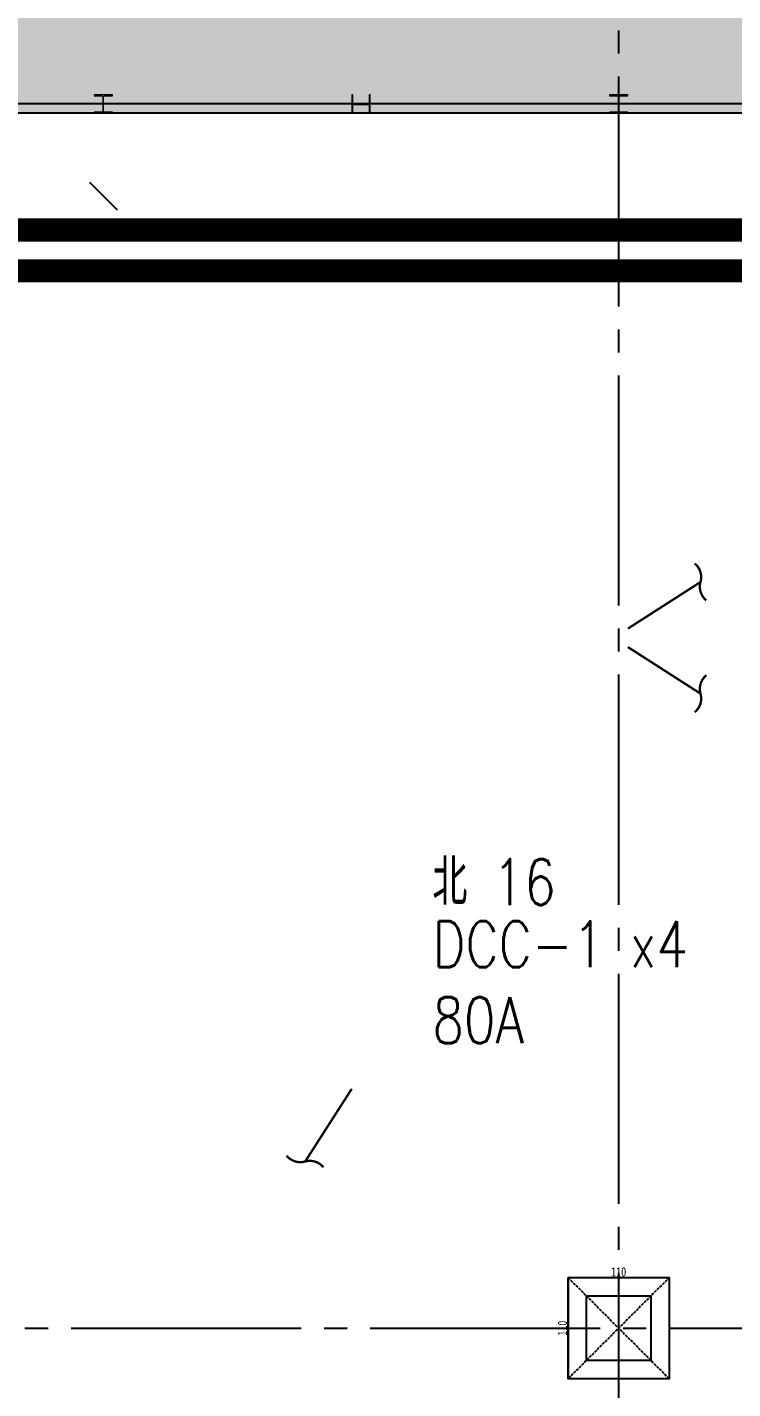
# Model space of a CAD drawing. Extents: x -3080 to 28500, y -1326 to 31609.
# Drawn here: x 20357 to 21124, y 5934 to 7413 of the extents above; entities that cross this region are included whole.
import ezdxf
from ezdxf.enums import TextEntityAlignment as Align

# ---------------------------------------------------------------- set-up
doc = ezdxf.new("R2010")
doc.units = 0
doc.header["$LTSCALE"] = 100
for name, pattern in [('X-S-FAB-L05$0$COL-CEN-LIN', [3.25, 2.5, -0.25, 0.25, -0.25]), ('X-S-FAB-L05$0$DASHED', [0.75, 0.5, -0.25]), ('X-S-FAB-L05$0$HIDDEN', [0.4, 0.3, -0.1])]:
    doc.linetypes.add(name, pattern=pattern)
for name, color, linetype in [('0-xref', 8, 'Continuous'), ('188K-SM-03-F05-ARCH-PA-Y2257103$0$K-岩棉 2hr 3.5-非抗', 53, 'Continuous'), ('188K-SM-03-F05-MECH-DCC-Y2257103$0$00_閥站分組', 1, 'Continuous'), ('188K-SM-07-F10-MECH-CR PIPE-Y2257103$0$00_AC_CHS_12℃', 4, 'Continuous'), ('188K-SM-07-F10-MECH-CR PIPE-Y2257103$0$00_AC_CHS_20℃', 3, 'Continuous'), ('188K-SM-07-F10-MECH-CR PIPE-Y2257103$0$00_閥站分組', 1, 'Continuous'), ('X-S-FAB-L05$0$BEAM', 8, 'Continuous'), ('X-S-FAB-L05$0$BLOCK', 8, 'Continuous'), ('X-S-FAB-L05$0$BR-D', 8, 'X-S-FAB-L05$0$DASHED'), ('X-S-FAB-L05$0$CCL', 8, 'X-S-FAB-L05$0$COL-CEN-LIN'), ('X-S-FAB-L05$0$COL', 8, 'Continuous'), ('X-S-FAB-L05$0$COL-S', 8, 'Continuous'), ('X-S-FAB-L05$0$HID(UP)', 8, 'X-S-FAB-L05$0$HIDDEN'), ('X-S-FAB-L05$0$S-鋼柱', 8, 'Continuous'), ('X-S-FAB-L05$0$SKY05│level-60%', 7, 'Continuous')]:
    doc.layers.add(name, color=color, linetype=linetype)
doc.layers.add('X-S-FAB-L05$0$XREF', color=8, linetype='Continuous', lineweight=0)
doc.styles.add('188K-SM-03-F05-MECH-DCC-Y2257103$0$XFM1Q20-200k$0$12P7-XCM2P10$0$AA-TXT', font='simplex.shx', dxfattribs={"bigfont": 'china.shx'})
doc.styles.add('188K-SM-07-F10-MECH-CR PIPE-Y2257103$0$XFM1Q20-200k$0$12P7-XCM2P10$0$AA-TXT', font='simplex.shx', dxfattribs={"bigfont": 'china.shx'})
doc.styles.add('X-S-FAB-L05$0$DIM', font='', dxfattribs={"width": 0.8})
doc.styles.get('X-S-FAB-L05$0$DIM').set_extended_font_data('MingLiU')
doc.dimstyles.new('X-S-FAB-L05$0$JJP_005_defpoint', dxfattribs={"dimtxt": 20, "dimasz": 0.5, "dimexe": 0.5, "dimexo": 0.5, "dimgap": 0.5, "dimtad": 1, "dimdsep": 46, "dimtxsty": 'X-S-FAB-L05$0$DIM', "dimblk": 'X-S-FAB-L05$0$_None', "dimcen": 10, "dimclrd": 256, "dimclre": 256, "dimclrt": 256, "dimadec": 0, "dimazin": 0, "dimtfac": 1, "dimtix": 1, "dimtmove": 2, "dimatfit": 3, "dimldrblk": 'X-S-FAB-L05$0$_None', "dimfxl": 0.5, "dimtolj": 1, "dimtzin": 0, "dimarcsym": 0})

# ---------------------------------------------------------------- blocks, each defined once
blk = doc.blocks.new('*D174')
at = {"layer": 'DefPoints', "lineweight": -2, "transparency": 16777216}
blk.add_line((0, 0), (110, 0), dxfattribs=at)
at = {"layer": 'DefPoints', "color": 0, "transparency": 16777216}
for p in [(0, 0), (110, 0), (110, 0)]:
    blk.add_point(p, dxfattribs=at)
at = {"layer": 'DefPoints', "transparency": 16777216, "insert": (55, 6.1), "char_height": 10, "attachment_point": 5, "style": 'X-S-FAB-L05$0$DIM'}
blk.add_mtext('\\A1;110', dxfattribs=at)
blk = doc.blocks.new('X-S-FAB-L05$0$_None')
blk = doc.blocks.new('*D175')
at = {"layer": 'DefPoints', "lineweight": -2, "transparency": 16777216}
blk.add_line((0, 0), (0, -110), dxfattribs=at)
at = {"layer": 'DefPoints', "color": 0, "transparency": 16777216}
for p in [(0, 0), (0, -110), (0, -110)]:
    blk.add_point(p, dxfattribs=at)
at = {"layer": 'DefPoints', "transparency": 16777216, "insert": (-6.1, -55), "char_height": 10, "attachment_point": 5, "rotation": 90, "style": 'X-S-FAB-L05$0$DIM'}
blk.add_mtext('\\A1;110', dxfattribs=at)
blk = doc.blocks.new('X-S-FAB-L05$0$VC(C)')
at = {"layer": 'X-S-FAB-L05$0$BR-D', "const_width": 2.5}
for points in [[(21095.2, 6790.7, -0.296213), (21088.9, 6810.6, 0.299957), (21082.6, 6830.8, 0.006918)], [(21095.2, 6709.3, 0.296213), (21088.9, 6689.4, -0.299957), (21082.6, 6669.2, -0.006918)], [(20679.3, 6174.8, 0.296213), (20659.4, 6181.1, -0.299957), (20639.2, 6187.4, -0.006918)]]:
    blk.add_lwpolyline(points, format="xyb", dxfattribs=at)
at = {"layer": 'X-S-FAB-L05$0$BR-D', "linetype": 'ByBlock', "const_width": 2.5}
for points in [[(21010, 6760), (21088.9, 6810.6)], [(21010, 6740), (21088.9, 6689.4)], [(20710, 6260), (20659.4, 6181.1)]]:
    blk.add_lwpolyline(points, dxfattribs=at)
at = {"layer": 'X-S-FAB-L05$0$S-鋼柱'}
blk.add_line((20425, 7245), (20455, 7215), dxfattribs=at)
blk = doc.blocks.new('188K-SM-03-F05-ARCH-PA-Y2257103')
at = {"layer": '188K-SM-03-F05-ARCH-PA-Y2257103$0$K-岩棉 2hr 3.5-非抗'}
for p, q in [((21359.5, 7330), (19320, 7330)), ((21359.5, 7320), (19320, 7320))]:
    blk.add_line(p, q, dxfattribs=at)
blk = doc.blocks.new('188K-SM-03-F05-MECH-DCC-Y2257103')
at = {"layer": '188K-SM-03-F05-MECH-DCC-Y2257103$0$00_閥站分組', "style": '188K-SM-03-F05-MECH-DCC-Y2257103$0$XFM1Q20-200k$0$12P7-XCM2P10$0$AA-TXT', "width": 0.8}
for s, p in [('北 16', (20797.6, 6484.6)), ('DCC-1 x4', (20797.6, 6417.1)), ('80A', (20797.6, 6334.5))]:
    blk.add_text(s, height=50, dxfattribs=at).set_placement(p, align=Align.MIDDLE_LEFT)
blk = doc.blocks.new('188K-SM-07-F10-MECH-CR PIPE-Y2257103')
at = {"layer": '188K-SM-07-F10-MECH-CR PIPE-Y2257103$0$00_AC_CHS_12℃', "ltscale": 1000, "const_width": 25}
blk.add_lwpolyline([(1851.868, 8891.806), (17554.694, 8891.806), (17554.694, 8533.781), (18869.339, 8533.781), (18869.339, 8210.953), (19145.512, 8210.953), (19145.512, 7193.101), (21593.159, 7193.101), (21593.159, 6074.065)], dxfattribs=at)
at = {"layer": '188K-SM-07-F10-MECH-CR PIPE-Y2257103$0$00_AC_CHS_20℃', "ltscale": 1000, "const_width": 25}
blk.add_lwpolyline([(1851.868, 8847.601), (17514.253, 8847.601), (17514.253, 8489.576), (18832.722, 8489.576), (18832.722, 8166.748), (19093.353, 8166.748), (19093.353, 7148.896), (21554.57, 7148.896), (21554.57, 6074.065)], dxfattribs=at)
at = {"layer": '188K-SM-07-F10-MECH-CR PIPE-Y2257103$0$00_閥站分組', "style": '188K-SM-07-F10-MECH-CR PIPE-Y2257103$0$XFM1Q20-200k$0$12P7-XCM2P10$0$AA-TXT', "width": 0.8}
for s, p in [('北 16', (20797.642, 6484.643)), ('DCC-1 x4', (20797.642, 6417.142)), ('80A', (20797.642, 6334.499))]:
    blk.add_text(s, height=50, dxfattribs=at).set_placement(p, align=Align.MIDDLE_LEFT)
blk = doc.blocks.new('*U59')
at = {"layer": 'DefPoints', "linetype": 'X-S-FAB-L05$0$HIDDEN', "ltscale": 0.1}
for p, q in [((110, 0), (0, -110)), ((0, 0), (110, -110))]:
    blk.add_line(p, q, dxfattribs=at)
at = {"layer": 'X-S-FAB-L05$0$COL', "ltscale": 0.1}
blk.add_lwpolyline([(0, 0), (110, 0), (110, -110), (0, -110)], close=True, dxfattribs=at)
at = {"layer": 'DefPoints'}
dim = blk.add_linear_dim(base=(0, -110), p1=(0, 0), p2=(0, -110), angle=90, dimstyle='X-S-FAB-L05$0$JJP_005_defpoint', override={"dimtxt": 10}, dxfattribs=at)
dim.commit()
dim.dimension.update_dxf_attribs({"geometry": '*D175', "text_midpoint": (-6.067, -55)})
dim = blk.add_linear_dim(base=(110, 0), p1=(0, 0), p2=(110, 0), dimstyle='X-S-FAB-L05$0$JJP_005_defpoint', override={"dimtxt": 10}, dxfattribs=at)
dim.commit()
dim.dimension.update_dxf_attribs({"geometry": '*D174', "text_midpoint": (55, 6.067)})
blk = doc.blocks.new('X-S-FAB-L05$0$FAB2-L05')
at = {"layer": 'X-S-FAB-L05$0$CCL'}
for p, q in [((-5160, 11005), (-5160, 0)), ((-26880, 6720), (1210, 6720))]:
    blk.add_line(p, q, dxfattribs=at)
at = {"layer": 'X-S-FAB-L05$0$COL-S'}
blk.add_lwpolyline([(-5195, 6755), (-5125, 6755), (-5125, 6685), (-5195, 6685)], close=True, dxfattribs=at)
at = {"layer": 'X-S-FAB-L05$0$BEAM'}
blk.add_blockref('*U59', (-5215, 6775), dxfattribs=at)
blk = doc.blocks.new('X-S-FAB-L05')
at = {"layer": 'X-S-FAB-L05$0$SKY05│level-60%'}
h = blk.add_hatch(dxfattribs=at)
h.set_pattern_fill('ANSI31', color=256)
h.set_pattern_definition([(45, (0, 0), (-0.08838834765, 0.08838834765), [])])
edge = h.paths.add_edge_path()
edge.add_line((23520.4, 5520), (21180, 5520))
edge.add_line((21180, 5520), (21180, 7320))
edge.add_line((21180, 7320), (19200, 7320))
edge.add_line((19200, 7320), (19200, 8595))
edge.add_line((19200, 8595), (19707.5, 8595))
edge.add_line((19707.5, 8595), (19707.5, 9033))
at = {"layer": 'X-S-FAB-L05$0$COL-S', "lineweight": 0, "flags": 128}
for points in [[(20430, 7340), (20430, 7338.8), (20438.3, 7338.8, -0.41421356), (20439.6, 7337.5), (20439.6, 7322.5, -0.41421356), (20438.3, 7321.2), (20430, 7321.2), (20430, 7320), (20450, 7320), (20450, 7321.2), (20441.7, 7321.2, -0.41421356), (20440.4, 7322.5), (20440.4, 7337.5, -0.41421356), (20441.7, 7338.8), (20450, 7338.8), (20450, 7340)], [(20710, 7320), (20711.2, 7320), (20711.2, 7328.3, -0.41421356), (20712.5, 7329.6), (20727.5, 7329.6, -0.41421356), (20728.8, 7328.3), (20728.8, 7320), (20730, 7320), (20730, 7340), (20728.8, 7340), (20728.8, 7331.7, -0.41421356), (20727.5, 7330.4), (20712.5, 7330.4, -0.41421356), (20711.2, 7331.7), (20711.2, 7340), (20710, 7340)], [(20990, 7340), (20990, 7338.8), (20998.3, 7338.8, -0.41421356), (20999.6, 7337.5), (20999.6, 7322.5, -0.41421356), (20998.3, 7321.2), (20990, 7321.2), (20990, 7320), (21010, 7320), (21010, 7321.2), (21001.7, 7321.2, -0.41421356), (21000.4, 7322.5), (21000.4, 7337.5, -0.41421356), (21001.7, 7338.8), (21010, 7338.8), (21010, 7340)]]:
    blk.add_lwpolyline(points, format="xyb", close=True, dxfattribs=at)
at = {"layer": 'X-S-FAB-L05$0$HID(UP)'}
blk.add_lwpolyline([(24315, 5565), (23585, 5565), (23585, 5520), (21180, 5520), (21180, 7320), (19200, 7320), (19200, 8595), (19707.5, 8595), (19707.5, 9033)], dxfattribs=at)
at = {"layer": 'X-S-FAB-L05$0$BLOCK'}
blk.add_blockref('X-S-FAB-L05$0$FAB2-L05', (26160, -720), dxfattribs=at)
at = {"layer": 'X-S-FAB-L05$0$XREF'}
blk.add_blockref('X-S-FAB-L05$0$VC(C)', (0, 0), dxfattribs=at)

msp = doc.modelspace()

# ---------------------------------------------------------------- block references
at = {"layer": '0-xref'}
for name in ['X-S-FAB-L05', '188K-SM-03-F05-MECH-DCC-Y2257103', '188K-SM-03-F05-ARCH-PA-Y2257103']:
    msp.add_blockref(name, (0, 0), dxfattribs=at)

# ---------------------------------------------------------------- next in the draw order: block references
msp.add_blockref('188K-SM-07-F10-MECH-CR PIPE-Y2257103', (0, 0), dxfattribs=at)

doc.saveas('drawing.dxf')
